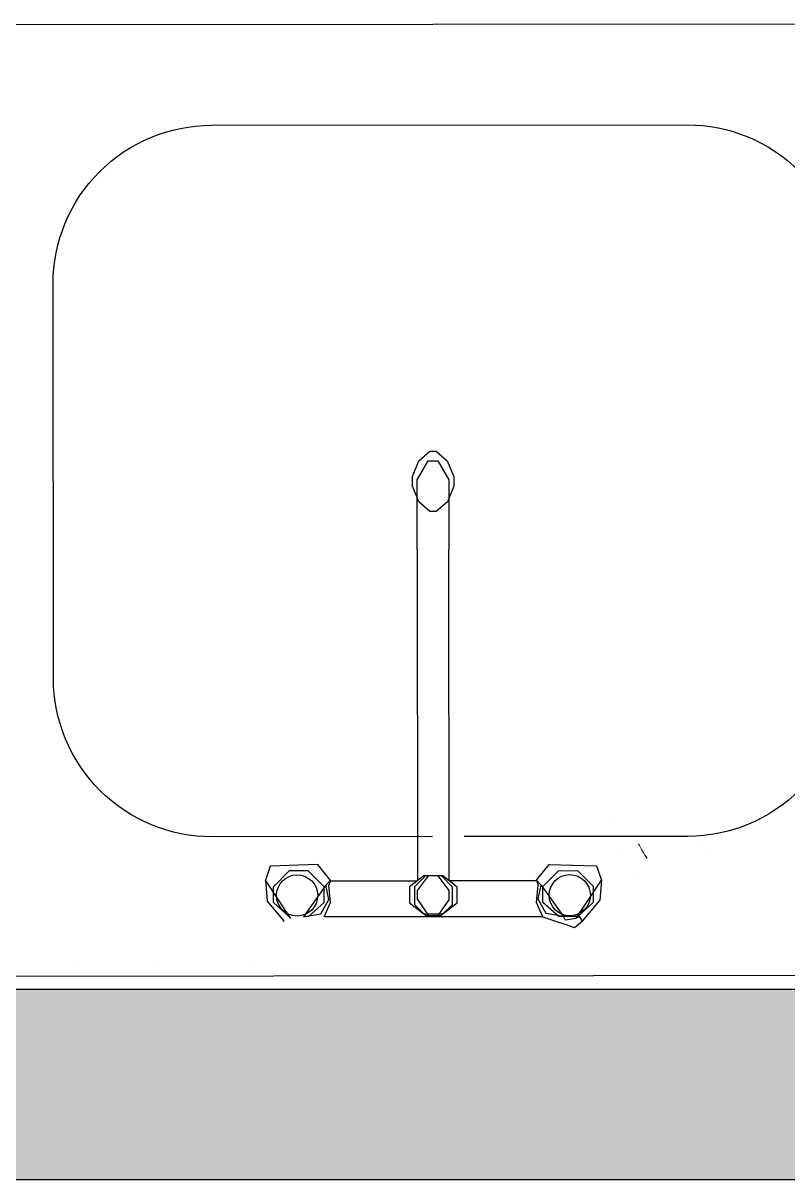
# Model space of a CAD drawing. Header units: millimetres. Extents: x -265044 to 366616, y 0 to 292181.
# Drawn here: x -214059 to -213576, y 109450 to 110180 of the extents above; entities that cross this region are included whole.
import ezdxf

# ---------------------------------------------------------------- set-up
doc = ezdxf.new("R2010")
doc.units = ezdxf.units.MM
doc.header["$MEASUREMENT"] = 0
for name, color, linetype, lineweight in [('АР_Перегородки газоблок', 165, 'Continuous', 30), ('АР_Перегородки газоблок_Штрих', 165, 'Continuous', 5), ('ТХ_пищеблок', 30, 'Continuous', 20)]:
    doc.layers.add(name, color=color, linetype=linetype, lineweight=lineweight)

msp = doc.modelspace()

# ---------------------------------------------------------------- hatches: boundary and pattern name
at = {"layer": 'АР_Перегородки газоблок_Штрих', "ltscale": 100}
h = msp.add_hatch(dxfattribs=at)
h.set_pattern_fill('AR-CONC', color=8, scale=30)
h.set_pattern_definition([(50, (0, 0), (215.17805, -18.82564), [22.5, -247.5]), (355, (0, 0), (-41.6254, 225.65764), [18, -198]), (100.45144, (17.93, -1.57), (173.55265, 206.832), [19.12206, -210.34263]), (46.1842, (0, 60), (320.1724, -49.65578), [33.75, -371.25]), (96.63564, (26.68, 55.86), (280.3986, 292.2356), [28.6831, -315.51413]), (351.18416, (0, 60), (280.3986, 292.2356), [27, -297]), (21, (30, 45), (179.07212, -120.78567), [22.5, -247.5]), (326, (30, 45), (72.9946, 217.54501), [18, -198]), (71.45144, (44.92, 34.93), (252.06671, 96.75935), [19.12206, -210.34263]), (37.5, (0, 0), (3.647957, 99.868156), [0, -195.6, 0, -201, 0, -198.75]), (7.5, (0, 0), (78.92086, 118.323514), [0, -114.6, 0, -191.1, 0, -75.75]), (327.5, (-66.9, 0), (160.14673, -6.766462), [0, -75, 0, -234, 0, -310.5]), (317.5, (-96.9, 0), (174.95585, 30.031495), [0, -97.5, 0, -155.4, 0, -220.5])])
h.paths.add_polyline_path([(-212033.92, 110768.73), (-212153.92, 110768.73), (-212153.92, 109570.58), (-217983.92, 109570.58), (-217983.92, 109450.58), (-212153.92, 109450.58), (-212153.92, 108165.99), (-212033.92, 108165.99)])

# ---------------------------------------------------------------- linework, layer by layer
at = {"layer": 'АР_Перегородки газоблок', "color": 8, "ltscale": 100}
for points in [[(-217983.93, 109570.58), (-212153.92, 109570.58)], [(-217983.92, 109450.58), (-212153.92, 109450.58)]]:
    msp.add_lwpolyline(points, dxfattribs=at)
at = {"layer": 'ТХ_пищеблок', "color": 8, "linetype": 'ByBlock', "lineweight": -2, "ltscale": 100}
for p, q in [((-213809.28, 109903.95, 35.13), (-213802.29, 109909.96, 35.13)), ((-213802.29, 109909.96, 35.13), (-213798.29, 109909.96, 35.13)), ((-213798.29, 109909.96, 35.13), (-213791.28, 109903.97, 35.13)), ((-213813.27, 109893.95, 35.13), (-213809.28, 109903.95, 35.13)), ((-213810.27, 109891.95, 35.13), (-213803.28, 109903.96, 35.13)), ((-213803.28, 109903.96, 35.13), (-213797.28, 109903.96, 35.13)), ((-213797.28, 109903.96, 35.13), (-213790.27, 109891.97, 35.13)), ((-213791.28, 109903.97, 35.13), (-213787.27, 109893.97, 35.13)), ((-213813.27, 109887.95, 35.13), (-213813.27, 109893.95, 35.13)), ((-213810.23, 109847.95, 35.13), (-213810.27, 109891.95, 35.13)), ((-213790.27, 109891.97, 35.13), (-213790.23, 109847.97, 35.13)), ((-213787.27, 109893.97, 35.13), (-213787.27, 109887.97, 35.13)), ((-213809.26, 109877.95, 35.13), (-213813.27, 109887.95, 35.13)), ((-213787.27, 109887.97, 35.13), (-213791.26, 109877.97, 35.13)), ((-213802.25, 109871.96, 35.13), (-213809.26, 109877.95, 35.13)), ((-213791.26, 109877.97, 35.13), (-213798.25, 109871.96, 35.13)), ((-213798.25, 109871.96, 35.13), (-213802.25, 109871.96, 35.13)), ((-213810.23, 109847.95, 35.13), (-213810.05, 109638.98, 35.13)), ((-213790.05, 109638.93, 35.13), (-213790.23, 109847.97, 35.13)), ((-213873.04, 109649.2, 35.13), (-213903.04, 109648.26, 35.13)), ((-213873.04, 109649.2, 35.13), (-213903.04, 109648.26, 35.13)), ((-213865.06, 109639.19, 35.13), (-213873.04, 109649.2, 35.13)), ((-213865.06, 109639.19, 35.13), (-213873.04, 109649.2, 35.13)), ((-213735.04, 109639.3, 35.13), (-213727.08, 109649.33, 35.13)), ((-213735.04, 109639.3, 35.13), (-213727.08, 109649.33, 35.13)), ((-213727.08, 109649.33, 35.13), (-213697.07, 109648.44, 35.13)), ((-213727.08, 109649.33, 35.13), (-213697.07, 109648.44, 35.13)), ((-213903.04, 109648.26, 35.13), (-213906.06, 109639.27, 35.13)), ((-213903.04, 109648.26, 35.13), (-213906.06, 109639.27, 35.13)), ((-213891.05, 109645.24, 35.13), (-213901.06, 109635.26, 35.13)), ((-213891.05, 109645.24, 35.13), (-213901.06, 109635.26, 35.13)), ((-213879.05, 109645.22, 35.13), (-213891.05, 109645.24, 35.13)), ((-213879.05, 109645.22, 35.13), (-213891.05, 109645.24, 35.13)), ((-213869.06, 109635.2, 35.13), (-213879.05, 109645.22, 35.13)), ((-213869.06, 109635.2, 35.13), (-213879.05, 109645.22, 35.13)), ((-213806.05, 109642.08, 35.13), (-213815.06, 109635.1, 35.13)), ((-213806.05, 109642.08, 35.13), (-213815.06, 109635.1, 35.13)), ((-213805.05, 109642.08, 35.13), (-213812.06, 109635.09, 35.13)), ((-213805.05, 109642.08, 35.13), (-213812.06, 109635.09, 35.13)), ((-213810.14, 109632.87, 35.13), (-213803.12, 109642.06, 35.13)), ((-213794.05, 109642.06, 35.13), (-213806.05, 109642.08, 35.13)), ((-213794.05, 109642.06, 35.13), (-213806.05, 109642.08, 35.13)), ((-213790.08, 109632.88, 35.13), (-213797.12, 109642.06, 35.13)), ((-213788.06, 109635.05, 35.13), (-213795.05, 109642.06, 35.13)), ((-213788.06, 109635.05, 35.13), (-213795.05, 109642.06, 35.13)), ((-213785.06, 109635.04, 35.13), (-213794.05, 109642.06, 35.13)), ((-213785.06, 109635.04, 35.13), (-213794.05, 109642.06, 35.13)), ((-213731.03, 109635.32, 35.13), (-213721.06, 109645.35, 35.13)), ((-213731.03, 109635.32, 35.13), (-213721.06, 109645.35, 35.13)), ((-213721.06, 109645.35, 35.13), (-213709.06, 109645.4, 35.13)), ((-213721.06, 109645.35, 35.13), (-213709.06, 109645.4, 35.13)), ((-213709.06, 109645.4, 35.13), (-213699.03, 109635.43, 35.13)), ((-213709.06, 109645.4, 35.13), (-213699.03, 109635.43, 35.13)), ((-213697.07, 109648.44, 35.13), (-213694.04, 109639.45, 35.13)), ((-213697.07, 109648.44, 35.13), (-213694.04, 109639.45, 35.13)), ((-213890.1, 109615.24, 35.13), (-213906.06, 109639.27, 35.13)), ((-213906.06, 109639.27, 35.13), (-213905.08, 109626.26, 35.13)), ((-213890.1, 109615.24, 35.13), (-213906.06, 109639.27, 35.13)), ((-213901.08, 109625.26, 35.13), (-213901.06, 109635.26, 35.13)), ((-213901.08, 109625.26, 35.13), (-213901.06, 109635.26, 35.13)), ((-213868.06, 109636.2, 35.13), (-213882.1, 109616.22, 35.13)), ((-213868.06, 109636.2, 35.13), (-213882.1, 109616.22, 35.13)), ((-213869.08, 109625.2, 35.13), (-213869.06, 109635.2, 35.13)), ((-213869.08, 109625.2, 35.13), (-213869.06, 109635.2, 35.13)), ((-213868.06, 109636.2, 35.13), (-213865.06, 109639.19, 35.13)), ((-213868.06, 109636.2, 35.13), (-213865.06, 109639.19, 35.13)), ((-213866.08, 109627.19, 35.13), (-213868.06, 109636.2, 35.13)), ((-213866.08, 109627.19, 35.13), (-213868.06, 109636.2, 35.13)), ((-213865.06, 109639.19, 35.13), (-213866.06, 109636.19, 35.13)), ((-213865.06, 109639.19, 35.13), (-213866.06, 109636.19, 35.13)), ((-213865.08, 109625.19, 35.13), (-213866.06, 109636.19, 35.13)), ((-213865.08, 109625.19, 35.13), (-213866.06, 109636.19, 35.13)), ((-213865.17, 109638.87, 35.13), (-213810.05, 109638.92, 35.13)), ((-213815.06, 109635.1, 35.13), (-213815.08, 109625.1, 35.13)), ((-213815.06, 109635.1, 35.13), (-213815.08, 109625.1, 35.13)), ((-213812.06, 109635.09, 35.13), (-213812.08, 109624.09, 35.13)), ((-213812.06, 109635.09, 35.13), (-213812.08, 109624.09, 35.13)), ((-213734.93, 109638.98, 35.13), (-213790.05, 109638.93, 35.13)), ((-213788.08, 109624.05, 35.13), (-213788.06, 109635.05, 35.13)), ((-213788.08, 109624.05, 35.13), (-213788.06, 109635.05, 35.13)), ((-213785.08, 109625.04, 35.13), (-213785.06, 109635.04, 35.13)), ((-213785.08, 109625.04, 35.13), (-213785.06, 109635.04, 35.13)), ((-213735.04, 109639.3, 35.13), (-213734.03, 109636.31, 35.13)), ((-213732.03, 109636.31, 35.13), (-213735.04, 109639.3, 35.13)), ((-213735.04, 109639.3, 35.13), (-213734.03, 109636.31, 35.13)), ((-213732.03, 109636.31, 35.13), (-213735.04, 109639.3, 35.13)), ((-213734.99, 109625.3, 35.13), (-213734.03, 109636.31, 35.13)), ((-213734.99, 109625.3, 35.13), (-213734.03, 109636.31, 35.13)), ((-213734, 109627.31, 35.13), (-213732.03, 109636.31, 35.13)), ((-213734, 109627.31, 35.13), (-213732.03, 109636.31, 35.13)), ((-213732.03, 109636.31, 35.13), (-213717.96, 109616.37, 35.13)), ((-213732.03, 109636.31, 35.13), (-213717.96, 109616.37, 35.13)), ((-213730.99, 109625.32, 35.13), (-213731.03, 109635.32, 35.13)), ((-213730.99, 109625.32, 35.13), (-213731.03, 109635.32, 35.13)), ((-213709.95, 109615.39, 35.13), (-213694.04, 109639.45, 35.13)), ((-213709.95, 109615.39, 35.13), (-213694.04, 109639.45, 35.13)), ((-213698.99, 109625.43, 35.13), (-213699.03, 109635.43, 35.13)), ((-213698.99, 109625.43, 35.13), (-213699.03, 109635.43, 35.13)), ((-213694.04, 109639.45, 35.13), (-213694.99, 109626.45, 35.13)), ((-213871.1, 109618.2, 35.13), (-213866.08, 109627.19, 35.13)), ((-213871.1, 109618.2, 35.13), (-213866.08, 109627.19, 35.13)), ((-213810.13, 109627.03, 35.13), (-213810.14, 109632.87, 35.13)), ((-213810.08, 109627.09, 35.13), (-213803.1, 109617.07, 35.13)), ((-213810.08, 109627.09, 35.13), (-213803.1, 109617.07, 35.13)), ((-213797.1, 109617.06, 35.13), (-213790.08, 109627.05, 35.13)), ((-213797.1, 109617.06, 35.13), (-213790.08, 109627.05, 35.13)), ((-213790.08, 109627.05, 35.13), (-213790.08, 109632.88, 35.13)), ((-213728.97, 109618.33, 35.13), (-213734, 109627.31, 35.13)), ((-213728.97, 109618.33, 35.13), (-213734, 109627.31, 35.13)), ((-213894.11, 109613.24, 35.13), (-213905.08, 109626.26, 35.13)), ((-213894.11, 109613.24, 35.13), (-213905.08, 109626.26, 35.13)), ((-213901.08, 109625.26, 35.13), (-213891.1, 109616.24, 35.13)), ((-213901.08, 109625.26, 35.13), (-213891.1, 109616.24, 35.13)), ((-213879.1, 109616.22, 35.13), (-213869.08, 109625.2, 35.13)), ((-213879.1, 109616.22, 35.13), (-213869.08, 109625.2, 35.13)), ((-213869.1, 109616.2, 35.13), (-213865.08, 109625.19, 35.13)), ((-213869.1, 109616.2, 35.13), (-213865.08, 109625.19, 35.13)), ((-213815.08, 109625.1, 35.13), (-213806.1, 109618.08, 35.13)), ((-213815.08, 109625.1, 35.13), (-213806.1, 109618.08, 35.13)), ((-213812.08, 109624.09, 35.13), (-213805.1, 109617.08, 35.13)), ((-213812.08, 109624.09, 35.13), (-213805.1, 109617.08, 35.13)), ((-213795.1, 109617.06, 35.13), (-213788.08, 109624.05, 35.13)), ((-213795.1, 109617.06, 35.13), (-213788.08, 109624.05, 35.13)), ((-213794.1, 109618.06, 35.13), (-213785.08, 109625.04, 35.13)), ((-213794.1, 109618.06, 35.13), (-213785.08, 109625.04, 35.13)), ((-213730.96, 109616.32, 35.13), (-213734.99, 109625.3, 35.13)), ((-213730.96, 109616.32, 35.13), (-213734.99, 109625.3, 35.13)), ((-213720.96, 109616.35, 35.13), (-213730.99, 109625.32, 35.13)), ((-213720.96, 109616.35, 35.13), (-213730.99, 109625.32, 35.13)), ((-213698.99, 109625.43, 35.13), (-213708.96, 109616.4, 35.13)), ((-213698.99, 109625.43, 35.13), (-213708.96, 109616.4, 35.13)), ((-213705.95, 109613.41, 35.13), (-213694.99, 109626.45, 35.13)), ((-213705.95, 109613.41, 35.13), (-213694.99, 109626.45, 35.13)), ((-213882.1, 109616.22, 35.13), (-213871.1, 109618.2, 35.13)), ((-213882.1, 109616.22, 35.13), (-213871.1, 109618.2, 35.13)), ((-213730.96, 109616.32, 35.13), (-213869.1, 109616.2, 35.13)), ((-213806.1, 109618.08, 35.13), (-213794.1, 109618.06, 35.13)), ((-213806.1, 109618.08, 35.13), (-213794.1, 109618.06, 35.13)), ((-213805.1, 109617.08, 35.13), (-213795.1, 109617.06, 35.13)), ((-213805.1, 109617.08, 35.13), (-213795.1, 109617.06, 35.13)), ((-213730.96, 109616.32, 35.13), (-213719.94, 109612.36, 35.13)), ((-213730.96, 109616.32, 35.13), (-213719.94, 109612.36, 35.13)), ((-213717.96, 109616.37, 35.13), (-213728.97, 109618.33, 35.13)), ((-213717.96, 109616.37, 35.13), (-213728.97, 109618.33, 35.13)), ((-213708.96, 109616.4, 35.13), (-213720.96, 109616.35, 35.13)), ((-213708.96, 109616.4, 35.13), (-213720.96, 109616.35, 35.13)), ((-213710.93, 109609.39, 35.13), (-213719.94, 109612.36, 35.13)), ((-213710.93, 109609.39, 35.13), (-213719.94, 109612.36, 35.13)), ((-213716.95, 109614.37, 35.13), (-213717.96, 109616.37, 35.13)), ((-213716.95, 109614.37, 35.13), (-213717.96, 109616.37, 35.13)), ((-213716.95, 109614.37, 35.13), (-213709.95, 109615.39, 35.13)), ((-213716.95, 109614.37, 35.13), (-213709.95, 109615.39, 35.13)), ((-213705.95, 109613.41, 35.13), (-213710.93, 109609.39, 35.13)), ((-213705.95, 109613.41, 35.13), (-213710.93, 109609.39, 35.13)), ((-213707.96, 109616.4, 35.13), (-213709.95, 109615.39, 35.13)), ((-213707.96, 109616.4, 35.13), (-213709.95, 109615.39, 35.13)), ((-213705.95, 109613.41, 35.13), (-213707.96, 109616.4, 35.13)), ((-213705.95, 109613.41, 35.13), (-213707.96, 109616.4, 35.13))]:
    msp.add_line(p, q, dxfattribs=at)
at = {"layer": 'ТХ_пищеблок', "color": 8, "linetype": 'ByBlock', "lineweight": -2, "ltscale": 100, "elevation": 35.13}
msp.add_lwpolyline([(-214102.5, 109578.87), (-213497.5, 109579.4), (-213498.03, 110179.4), (-214103.03, 110178.87), (-214102.5, 109578.87)], dxfattribs=at)
msp.add_lwpolyline([(-213800.58, 109666.87), (-213939.78, 109666.74, -0.414214), (-214039.87, 109766.66), (-214040.09, 110015.47, -0.414214), (-213940.17, 110115.56), (-213639.92, 110115.83, -0.414214), (-213539.83, 110015.91), (-213539.61, 109767.1, -0.414214), (-213639.53, 109667.01), (-213780.58, 109666.88)], format="xyb", dxfattribs=at)
at = {"layer": 'ТХ_пищеблок', "color": 8, "lineweight": 0, "elevation": 35.13}
for points in [[(-213684.94, 109676.42), (-213684.94, 109676.42)], [(-213684.94, 109676.42), (-213684.94, 109676.42)], [(-213634.16, 109663.72), (-213634.16, 109663.72)], [(-213634.16, 109663.72), (-213634.16, 109663.72)], [(-213680.71, 109655.26), (-213680.71, 109655.26)], [(-213680.71, 109655.26), (-213680.71, 109655.26)], [(-213625.7, 109655.26), (-213625.7, 109655.26)], [(-213625.7, 109655.26), (-213625.7, 109655.26)], [(-213672.24, 109642.57), (-213672.24, 109642.57)], [(-213672.24, 109642.57), (-213672.24, 109642.57)]]:
    msp.add_lwpolyline(points, dxfattribs=at)
msp.add_lwpolyline([(-213670.66, 109662.37, 0.030446), (-213665.07, 109652.93, -0.030446)], format="xyb", close=True, dxfattribs=at)
at = {"layer": 'ТХ_пищеблок', "color": 8, "linetype": 'ByBlock', "lineweight": -2, "elevation": 814.11}
for points in [[(-214024.94, 109586.14), (-214024.94, 109586.14)], [(-213974.87, 109586.14), (-213974.87, 109586.14)], [(-213974.87, 109586.14), (-213974.87, 109586.14)], [(-213974.87, 109586.14), (-213974.87, 109586.14)], [(-213916.46, 109586.14), (-213916.46, 109586.14)], [(-213916.46, 109586.14), (-213916.46, 109586.14)], [(-213916.46, 109586.14), (-213916.46, 109586.14)]]:
    msp.add_lwpolyline(points, dxfattribs=at)
at = {"layer": 'ТХ_пищеблок', "color": 8, "linetype": 'ByBlock', "lineweight": -2, "ltscale": 100}
for centre in [(-213886.07, 109629.73, 35.13), (-213886.07, 109629.73, 35.13), (-213714.01, 109629.88, 35.13), (-213714.01, 109629.88, 35.13)]:
    msp.add_circle(centre, 13, dxfattribs=at)

doc.saveas('drawing.dxf')
